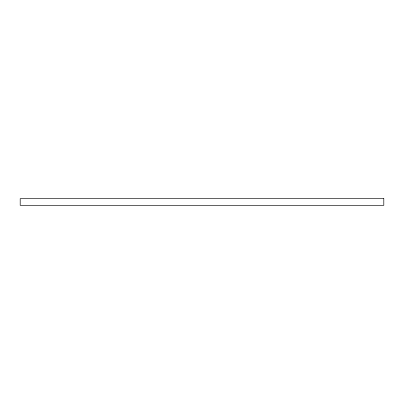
<?xml version="1.0" encoding="UTF-8"?>
<svg xmlns="http://www.w3.org/2000/svg" width="404" height="404" viewBox="0 0 404 404"><rect width="100%" height="100%" fill="white"/><g stroke="black" fill="none" stroke-linecap="round" stroke-linejoin="round"><path stroke-width="0.61" d="M383.8 198.692L20.2 198.692L20.2 205.308L383.8 205.308L383.8 198.692"/></g></svg>
